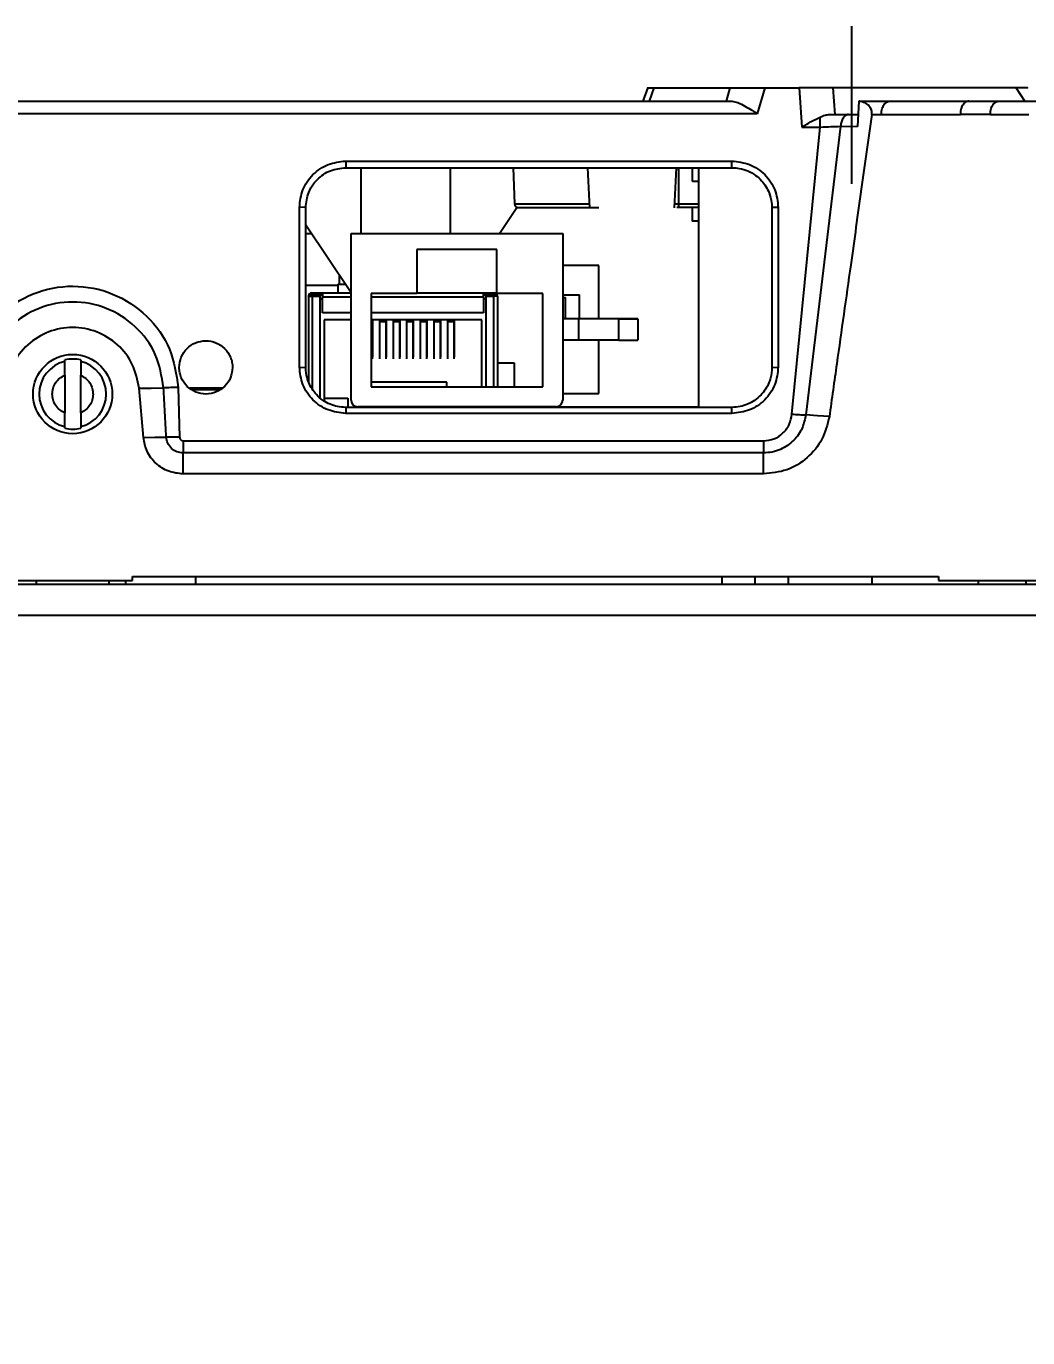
# Model space of a CAD drawing. Header units: millimetres. Extents: x 620 to 19791, y 2539 to 6969.
# Drawn here: x 5001.6 to 5076.8, y 3993.5 to 4092 of the extents above; entities that cross this region are included whole.
import ezdxf

# ---------------------------------------------------------------- set-up
doc = ezdxf.new("R2010")
doc.units = ezdxf.units.MM
doc.styles.get("Standard").update_dxf_attribs({"font": 'arial.ttf'})
doc.dimstyles.new('缩小5倍', dxfattribs={"dimtxt": 40, "dimasz": 20, "dimexe": 1, "dimexo": 0.2, "dimgap": 0, "dimtad": 1, "dimtoh": 1, "dimdec": 1, "dimzin": 9, "dimdsep": 46, "dimtxsty": 'Standard', "dimblk": '_FILLED', "dimcen": 0.2, "dimclrd": 256, "dimclre": 256, "dimclrt": 256, "dimadec": 1, "dimazin": 2, "dimtfac": 1, "dimtdec": 1, "dimtofl": 0, "dimtmove": 0, "dimatfit": 3, "dimldrblk": '_FILLED', "dimfxl": 1, "dimtolj": 1, "dimtzin": 0, "dimarcsym": 0})

# ---------------------------------------------------------------- blocks, each defined once
blk = doc.blocks.new('_FILLED')
at = {"color": 0, "linetype": 'ByBlock'}
blk.add_solid([(0, 0), (-1, 0.15), (-1, -0.15)], dxfattribs=at)
blk = doc.blocks.new('*D182')
at = {"lineweight": -2, "transparency": 16777216}
for p, q in [((4780.094, 3825.903), (4780.094, 3930.656)), ((5230.094, 3825.903), (5230.094, 3930.656)), ((4800.094, 3929.656), (5210.094, 3929.656))]:
    blk.add_line(p, q, dxfattribs=at)
at = {"layer": 'Defpoints', "color": 0, "transparency": 16777216}
for p in [(5230.094, 3929.656), (4780.094, 3825.703), (5230.094, 3825.703)]:
    blk.add_point(p, dxfattribs=at)
at = {"lineweight": -2, "transparency": 16777216, "xscale": 20, "yscale": 20, "zscale": 20, "rotation": 180}
blk.add_blockref('_FILLED', (4780.094, 3929.656), dxfattribs=at)
at = {"lineweight": -2, "transparency": 16777216, "xscale": 20, "yscale": 20, "zscale": 20}
blk.add_blockref('_FILLED', (5230.094, 3929.656), dxfattribs=at)
at = {"transparency": 16777216, "insert": (5005.094, 3955.55), "char_height": 40, "attachment_point": 5}
blk.add_mtext('\\A1;450mm [1\'-5 3/4"]', dxfattribs=at)

msp = doc.modelspace()

# ---------------------------------------------------------------- linework, layer by layer
at = {"color": 4}
msp.add_line((5063.59427, 4080.18017), (5063.59427, 4092.01192), dxfattribs=at)
at = {"color": 7, "linetype": 'Continuous', "lineweight": 25}
for p, q in [((5048.27675, 4087.40395), (5047.89704, 4086.39038)), ((5048.27697, 4087.40454), (5048.27675, 4087.40395)), ((5048.73988, 4087.38887), (5048.36525, 4086.38887)), ((5048.73988, 4087.38887), (5054.4323, 4087.38887)), ((5054.4323, 4087.38887), (5054.14797, 4086.38887)), ((5057.05237, 4087.38887), (5056.49861, 4085.44121)), ((5057.05237, 4087.38887), (5059.64225, 4087.38887)), ((5059.64225, 4087.38887), (5059.8497, 4084.44119)), ((5062.17025, 4087.38887), (5062.31099, 4085.38887)), ((5075.94296, 4087.38887), (5062.17025, 4087.38887)), ((5076.58767, 4086.38887), (5075.94296, 4087.38887)), ((4955.68099, 4086.38887), (5054.50753, 4086.38887)), ((5064.11953, 4086.38095), (5064.02035, 4084.48391)), ((5064.19961, 4086.38887), (5064.11953, 4086.38094)), ((5064.19961, 4086.38887), (5066.45242, 4086.38887)), ((5066.45242, 4086.38887), (5072.38087, 4086.38887)), ((5072.38087, 4086.38887), (5074.63368, 4086.38887)), ((5074.63368, 4086.38887), (5079.09427, 4086.38887)), ((5056.49861, 4085.44121), (4953.68991, 4085.44121)), ((5062.74458, 4084.49803), (5060.13473, 4062.81899)), ((5062.74433, 4084.49807), (5064.02015, 4084.48395)), ((5063.34228, 4085.38887), (5064.06804, 4085.38887)), ((5065.09439, 4085.38886), (5065.81535, 4085.38887)), ((5065.81535, 4085.38887), (5071.7438, 4085.38887)), ((5073.9966, 4085.38887), (5071.7438, 4085.38887)), ((5073.9966, 4085.38887), (5076.89426, 4085.38887)), ((5059.09529, 4062.88575), (5061.22578, 4084.44121)), ((5059.8497, 4084.44119), (5061.22578, 4084.44121)), ((5025.59472, 4081.88816), (5025.59407, 4081.38885)), ((5025.59472, 4081.88825), (5054.5939, 4081.88834)), ((5054.59447, 4081.38886), (5054.5939, 4081.88826)), ((5025.59407, 4081.38882), (5054.59447, 4081.38883)), ((5026.74016, 4081.38882), (5026.74016, 4076.43887)), ((5033.44836, 4081.38883), (5033.44836, 4076.43887)), ((5038.1641, 4081.38883), (5038.25876, 4078.6784)), ((5043.75149, 4081.38883), (5043.90889, 4078.38537)), ((5050.27963, 4078.38537), (5050.43704, 4081.38883)), ((5051.59427, 4081.38883), (5051.59427, 4080.38625)), ((5052.09426, 4081.38883), (5052.09426, 4063.38891)), ((5050.59427, 4078.38887), (5050.59427, 4078.6784)), ((5022.59427, 4078.38867), (5022.11985, 4078.41203)), ((5022.12004, 4066.41583), (5022.1199, 4078.41204)), ((5022.59422, 4066.38908), (5022.59425, 4078.38867)), ((5037.14837, 4076.43887), (5038.44836, 4078.38887)), ((5050.59427, 4078.38887), (5050.45482, 4078.38887)), ((5051.59427, 4078.38887), (5051.59427, 4077.38503)), ((5058.06858, 4078.41155), (5057.59428, 4078.38877)), ((5057.59429, 4078.38877), (5057.59429, 4066.38896)), ((5058.06852, 4078.41156), (5058.0686, 4066.41557)), ((5022.59425, 4077.10774), (5025.99427, 4072.00772)), ((5022.59427, 4076.43887), (5022.59427, 4077.10772)), ((5022.59424, 4076.43887), (5023.04016, 4076.43887)), ((5025.99427, 4063.93887), (5025.99427, 4076.43887)), ((5025.99427, 4076.43887), (5041.89427, 4076.43887)), ((5041.89427, 4076.43887), (5041.89427, 4063.93887)), ((5036.94427, 4075.23887), (5030.94427, 4075.23887)), ((5030.94427, 4075.23887), (5030.94427, 4071.93887)), ((5036.94427, 4071.93887), (5036.94427, 4075.23887)), ((5044.59807, 4074.03887), (5041.89427, 4074.03887)), ((5044.59807, 4070.03887), (5044.59807, 4074.03887)), ((5025.09427, 4073.35772), (5025.09427, 4072.63887)), ((5024.99426, 4072.53887), (5022.59424, 4072.53887)), ((5022.79426, 4071.74076), (5022.79439, 4071.74693)), ((5022.79426, 4071.73887), (5023.09426, 4071.73887)), ((5022.79426, 4071.73887), (5022.79426, 4065.31367)), ((5022.79439, 4071.74693), (5022.79478, 4071.75491)), ((5023.04427, 4071.98887), (5023.84427, 4071.98887)), ((5023.04427, 4071.83887), (5023.84427, 4071.83887)), ((5023.09426, 4071.73887), (5023.64426, 4071.73887)), ((5023.64426, 4071.73887), (5023.64426, 4064.13291)), ((5023.84427, 4071.98887), (5025.99427, 4071.98887)), ((5023.84427, 4071.98887), (5023.84427, 4071.83887)), ((5023.84427, 4071.83574), (5023.84427, 4071.68887)), ((5023.84427, 4070.47887), (5023.84427, 4071.68887)), ((5024.99426, 4072.63887), (5024.99426, 4071.98887)), ((5024.99426, 4072.63887), (5025.5735, 4072.63887)), ((5027.49426, 4071.93887), (5027.49426, 4064.93887)), ((5030.94427, 4071.93887), (5027.49426, 4071.93887)), ((5030.94427, 4071.98887), (5035.94426, 4071.98887)), ((5035.94426, 4071.68887), (5035.94426, 4071.98887)), ((5035.94426, 4071.98887), (5036.74426, 4071.98887)), ((5035.94426, 4071.83887), (5036.74426, 4071.83887)), ((5035.94426, 4071.68887), (5035.94426, 4070.47887)), ((5036.11928, 4071.98887), (5036.55982, 4071.98887)), ((5036.14427, 4064.93887), (5036.14427, 4071.73887)), ((5036.14427, 4071.73887), (5036.69427, 4071.73887)), ((5036.99426, 4071.73887), (5036.69427, 4071.73887)), ((5040.39426, 4071.93887), (5036.94427, 4071.93887)), ((5036.99426, 4071.73887), (5036.99426, 4064.93887)), ((5040.39426, 4064.93887), (5040.39426, 4071.93887)), ((5041.89427, 4071.83887), (5043.15426, 4071.83887)), ((5043.15426, 4070.03887), (5043.15426, 4071.83887)), ((5041.89427, 4071.63887), (5042.09427, 4071.63887)), ((5042.09427, 4070.03887), (5042.09427, 4071.63887)), ((5025.99427, 4070.47887), (5023.84427, 4070.47887)), ((5025.99427, 4069.96887), (5023.98426, 4069.96887)), ((5023.98426, 4069.96887), (5023.98426, 4063.86767)), ((5035.94426, 4070.47887), (5027.49426, 4070.47887)), ((5035.80427, 4069.96887), (5027.49426, 4069.96887)), ((5027.58526, 4069.96887), (5027.58526, 4069.8405)), ((5027.58526, 4069.8405), (5027.58526, 4067.03848)), ((5027.61027, 4069.96887), (5027.61027, 4067.16887)), ((5028.13026, 4069.96887), (5028.13026, 4067.16887)), ((5028.15526, 4069.96887), (5028.15526, 4069.8405)), ((5028.15526, 4069.8405), (5028.60526, 4069.8405)), ((5028.15526, 4067.03848), (5028.15526, 4069.8405)), ((5028.60526, 4069.96887), (5028.60526, 4069.8405)), ((5028.60526, 4069.8405), (5028.60526, 4067.03848)), ((5028.63027, 4069.96887), (5028.63027, 4067.16887)), ((5029.15026, 4069.96887), (5029.15026, 4067.16887)), ((5029.17526, 4069.96887), (5029.17526, 4069.8405)), ((5029.17526, 4069.8405), (5029.62526, 4069.8405)), ((5029.17526, 4067.03848), (5029.17526, 4069.8405)), ((5029.62526, 4069.8405), (5029.62526, 4069.96887)), ((5029.62526, 4069.8405), (5029.62526, 4067.03848)), ((5029.65027, 4069.96887), (5029.65027, 4067.16887)), ((5030.17026, 4069.96887), (5030.17026, 4067.16887)), ((5030.19526, 4069.96887), (5030.19526, 4069.8405)), ((5030.19526, 4069.8405), (5030.64526, 4069.8405)), ((5030.19526, 4067.03848), (5030.19526, 4069.8405)), ((5030.64526, 4069.8405), (5030.64526, 4069.96887)), ((5030.64526, 4069.8405), (5030.64526, 4067.03848)), ((5030.67027, 4069.96887), (5030.67027, 4067.16887)), ((5031.19027, 4069.96887), (5031.19027, 4067.16887)), ((5031.21526, 4069.96887), (5031.21526, 4069.8405)), ((5031.21526, 4069.8405), (5031.66526, 4069.8405)), ((5031.21526, 4067.03848), (5031.21526, 4069.8405)), ((5031.66526, 4069.96887), (5031.66526, 4069.8405)), ((5031.66526, 4069.8405), (5031.66526, 4067.03848)), ((5031.69027, 4069.96887), (5031.69027, 4067.16887)), ((5032.21027, 4069.96887), (5032.21027, 4067.16887)), ((5032.23526, 4069.96887), (5032.23526, 4069.8405)), ((5032.23526, 4069.8405), (5032.68526, 4069.8405)), ((5032.23526, 4067.03848), (5032.23526, 4069.8405)), ((5032.68526, 4069.96887), (5032.68526, 4069.8405)), ((5032.68526, 4069.8405), (5032.68526, 4067.03848)), ((5032.71026, 4069.96887), (5032.71026, 4067.16887)), ((5033.23027, 4069.96887), (5033.23027, 4067.16887)), ((5033.25526, 4069.96887), (5033.25526, 4069.8405)), ((5033.25526, 4069.8405), (5033.70526, 4069.8405)), ((5033.25526, 4067.03848), (5033.25526, 4069.8405)), ((5033.70526, 4069.96887), (5033.70526, 4069.8405)), ((5033.70526, 4069.8405), (5033.70526, 4067.03848)), ((5033.73026, 4069.96887), (5033.73026, 4067.16887)), ((5035.80427, 4064.93887), (5035.80427, 4069.96887)), ((5043.09426, 4070.03887), (5041.89427, 4070.03887)), ((5043.09426, 4068.43887), (5043.09426, 4070.03887)), ((5046.09426, 4070.03887), (5043.09426, 4070.03887)), ((5046.09426, 4070.03887), (5047.52197, 4070.03887)), ((5047.52197, 4070.03887), (5046.09426, 4070.03887)), ((5046.09426, 4068.43887), (5046.09426, 4070.03887)), ((5047.52197, 4070.03887), (5047.52197, 4068.43887)), ((5043.09426, 4068.43887), (5041.89427, 4068.43887)), ((5046.09426, 4068.43887), (5043.09426, 4068.43887)), ((5044.59807, 4064.43887), (5044.59807, 4068.43887)), ((5046.09426, 4068.43887), (5047.52197, 4068.43887)), ((5046.09426, 4068.43887), (5047.52197, 4068.43887)), ((5004.49426, 4066.83379), (5004.49426, 4066.95172)), ((5005.69427, 4066.95172), (5005.69427, 4066.83379)), ((5027.58526, 4067.16887), (5027.61027, 4067.16887)), ((5028.13026, 4067.16887), (5028.15526, 4067.16887)), ((5028.60526, 4067.16887), (5028.63027, 4067.16887)), ((5029.15026, 4067.16887), (5029.17526, 4067.16887)), ((5029.62526, 4067.16887), (5029.65027, 4067.16887)), ((5030.17026, 4067.16887), (5030.19526, 4067.16887)), ((5030.64526, 4067.16887), (5030.67027, 4067.16887)), ((5031.19027, 4067.16887), (5031.21526, 4067.16887)), ((5031.66526, 4067.16887), (5031.69027, 4067.16887)), ((5032.21027, 4067.16887), (5032.23526, 4067.16887)), ((5032.68526, 4067.16887), (5032.71026, 4067.16887)), ((5033.23027, 4067.16887), (5033.25526, 4067.16887)), ((5033.70526, 4067.16887), (5033.73026, 4067.16887)), ((5004.49426, 4065.79832), (5004.49426, 4062.97943)), ((5005.69427, 4062.97943), (5005.69427, 4065.79832)), ((5022.11996, 4066.41582), (5022.59424, 4066.38908)), ((5036.99426, 4066.73887), (5038.24426, 4066.73887)), ((5038.24426, 4066.73887), (5038.24426, 4064.93887)), ((5057.59426, 4066.38896), (5058.06869, 4066.41556)), ((5010.39871, 4061.1274), (5010.07522, 4064.82476)), ((5013.01586, 4064.88742), (5013.12074, 4061.1528)), ((5016.30604, 4064.83887), (5013.88123, 4064.83887)), ((5033.19427, 4065.27887), (5027.49426, 4065.27887)), ((5027.49426, 4064.93887), (5040.39426, 4064.93887)), ((5033.19427, 4064.93887), (5033.19427, 4065.27887)), ((5014.0327, 4064.73887), (5016.15695, 4064.73887)), ((5023.98426, 4064.08887), (5025.74427, 4064.08887)), ((5025.74427, 4064.08887), (5025.74427, 4063.38889)), ((5041.89427, 4064.43887), (5044.59807, 4064.43887)), ((5054.59448, 4063.38891), (5025.59407, 4063.38889)), ((5025.59407, 4063.38887), (5025.59442, 4062.93915)), ((5054.59401, 4062.93916), (5025.59442, 4062.93907)), ((5041.39426, 4063.43887), (5026.49426, 4063.43887)), ((5026.59426, 4063.43887), (5026.59426, 4063.3889)), ((5033.19427, 4063.3889), (5033.19427, 4063.43887)), ((5034.04426, 4063.3889), (5034.04426, 4063.43887)), ((5035.80427, 4063.3889), (5035.80427, 4063.43887)), ((5036.99426, 4063.43887), (5036.99426, 4063.3889)), ((5041.39426, 4063.43887), (5044.09426, 4063.43887)), ((5044.09426, 4063.43887), (5047.09427, 4063.43887)), ((5047.09427, 4063.43887), (5050.09426, 4063.43887)), ((5050.09426, 4063.43887), (5052.09426, 4063.43887)), ((5054.59401, 4062.93923), (5054.59448, 4063.38888)), ((5004.49426, 4061.82603), (5004.49426, 4061.94395)), ((5005.69427, 4061.94395), (5005.69427, 4061.82603)), ((5013.3873, 4060.88007), (5013.3873, 4059.9674)), ((5013.3873, 4060.88007), (5056.95328, 4060.88007)), ((5056.95328, 4060.88007), (5056.95326, 4059.9674)), ((5013.38729, 4058.38887), (5013.3873, 4059.9674)), ((5056.95326, 4059.9674), (5013.3873, 4059.9674)), ((5056.95334, 4058.38886), (5056.95326, 4059.9674)), ((5056.95334, 4058.38886), (5013.38729, 4058.38886)), ((5080.09426, 4050.08887), (4930.09427, 4050.08887)), ((5000.59427, 4050.38887), (5009.59426, 4050.38887)), ((5002.34426, 4050.38887), (5002.34426, 4050.08887)), ((5007.84426, 4050.08887), (5007.84426, 4050.38887)), ((5009.09426, 4050.08887), (5009.09426, 4050.38887)), ((5009.59426, 4050.68887), (5070.09427, 4050.68887)), ((5009.59426, 4050.38887), (5009.59426, 4050.68887)), ((5014.34427, 4050.08887), (5014.34427, 4050.68887)), ((5053.84427, 4050.68887), (5053.84427, 4050.08887)), ((5056.34427, 4050.08887), (5056.34427, 4050.68887)), ((5058.84426, 4050.08887), (5058.84426, 4050.68887)), ((5065.09426, 4050.68887), (5065.09426, 4050.08887)), ((5070.09427, 4050.68887), (5070.09427, 4050.38887)), ((5070.09427, 4050.38887), (5079.59426, 4050.38887)), ((5073.09426, 4050.08887), (5073.09426, 4050.38887)), ((5076.66426, 4050.38887), (5076.66426, 4050.08887)), ((4930.09427, 4047.78887), (5080.09426, 4047.78887))]:
    msp.add_line(p, q, dxfattribs=at)
at = {"color": 8, "linetype": 'Continuous', "lineweight": 25}
for p, q in [((5050.59427, 4078.6784), (5050.59427, 4081.38883)), ((5038.25876, 4078.6784), (5043.89354, 4078.6784)), ((5050.29499, 4078.6784), (5050.59427, 4078.6784)), ((5050.59427, 4078.6784), (5052.09426, 4078.6784)), ((5023.09426, 4064.81929), (5023.09426, 4071.73887)), ((5023.39427, 4071.83887), (5023.39427, 4071.73887)), ((5023.84427, 4071.68887), (5025.99427, 4071.68887)), ((5027.49426, 4071.68887), (5035.94426, 4071.68887)), ((5036.39426, 4071.73887), (5036.39426, 4071.83887)), ((5036.69427, 4071.73887), (5036.69427, 4064.93887)), ((5023.64426, 4071.53887), (5023.84427, 4071.53887)), ((5035.94426, 4071.53887), (5036.14427, 4071.53887)), ((5027.49426, 4069.8405), (5027.58526, 4069.8405)), ((5036.69427, 4063.43887), (5036.69427, 4063.3889))]:
    msp.add_line(p, q, dxfattribs=at)
at = {"color": 7, "linetype": 'Continuous', "lineweight": 25, "flags": 128}
for points in [[(5010.07521, 4064.82476), (5010.99737, 4064.84412), (5011.91952, 4064.86346)], [(5061.90522, 4062.69306), (5061.01997, 4062.75601), (5060.13473, 4062.81899)], [(5010.3987, 4061.12739), (5011.25913, 4061.14125), (5012.11957, 4061.1551)]]:
    msp.add_lwpolyline(points, dxfattribs=at)
at = {"color": 7, "linetype": 'Continuous', "lineweight": 25}
msp.add_circle((5005.09426, 4064.38887), 2.975, dxfattribs=at)
for centre, radius, start, end in [((5038.55857, 4078.68887), 0.3, 182.0000003, 270), ((5023.04426, 4071.73887), 0.25, 90, 180), ((5023.04426, 4071.73887), 0.1, 90, 180), ((5023.39426, 4071.53887), 0.3, 90, 138.1896851), ((5036.39426, 4071.53887), 0.3, 41.8103149, 90), ((5036.74426, 4071.73887), 0.25, 0, 90), ((5036.74426, 4071.73887), 0.1, 0, 90), ((5005.09426, 4064.38887), 2.51746, 103.7883003, 256.2116997), ((5005.09426, 4064.38887), 2.63214, 76.8235225, 103.1764775), ((5005.09426, 4064.38887), 2.51746, 283.7883003, 76.2116997), ((5026.49426, 4063.93887), 0.5, 180, 270), ((5041.39426, 4063.93887), 0.5, 270, 0), ((5005.09426, 4064.38887), 2.63214, 256.8235225, 283.1764775)]:
    msp.add_arc(centre, radius, start, end, dxfattribs=at)
for points, knots in [([(5048.2755, 4087.38887), (5048.27405, 4087.38887), (5048.23847, 4087.38887), (5048.36309, 4087.38887), (5048.61366, 4087.38887), (5048.73988, 4087.38887)], [0, 0, 0, 0, 0.0205787, 0.50665488, 1, 1, 1, 1]), ([(5054.4323, 4087.38887), (5054.58348, 4087.38887), (5054.88809, 4087.38887), (5055.53275, 4087.38887), (5056.26255, 4087.38887), (5056.78881, 4087.38887), (5057.05237, 4087.38887)], [0, 0, 0, 0, 0.244036377, 0.49169317, 0.745425602, 1, 1, 1, 1]), ([(5062.17025, 4087.38887), (5062.02984, 4087.38901), (5061.74322, 4087.38929), (5061.14077, 4087.38989), (5060.42917, 4087.38934), (5059.90786, 4087.38903), (5059.64225, 4087.38887)], [0, 0, 0, 0, 0.23534461, 0.48040031, 0.7352563, 1, 1, 1, 1]), ([(5076.78532, 4087.38887), (5076.79018, 4087.38892), (5076.80427, 4087.38905), (5076.51507, 4087.38732), (5076.13881, 4087.38834), (5075.94296, 4087.38887)], [0, 0, 0, 0, 0.2013237, 0.58426391, 1, 1, 1, 1]), ([(5054.50753, 4086.38887), (5054.64148, 4086.37255), (5054.93399, 4086.33692), (5055.42882, 4086.10441), (5055.96121, 4085.79378), (5056.31859, 4085.55931), (5056.49861, 4085.44121)], [0, 0, 0, 0, 0.22341497, 0.48792385, 0.74205912, 1, 1, 1, 1]), ([(5065.09439, 4085.38886), (5065.09873, 4085.44283), (5065.10744, 4085.55127), (5065.07608, 4085.71471), (5065.01009, 4085.87145), (5064.86123, 4086.08025), (5064.56492, 4086.29672), (5064.2793, 4086.35073), (5064.11953, 4086.38094)], [0, 0, 0, 0, 0.08911254, 0.17904442, 0.27926871, 0.38988422, 0.65872211, 1, 1, 1, 1]), ([(5065.81535, 4085.38887), (5065.81787, 4085.46732), (5065.82274, 4085.61902), (5065.87902, 4085.88011), (5066.01044, 4086.13287), (5066.20789, 4086.34561), (5066.36646, 4086.37366), (5066.45242, 4086.38887)], [0, 0, 0, 0, 0.13692805, 0.26477566, 0.48944347, 0.72321391, 1, 1, 1, 1]), ([(5072.38087, 4086.38887), (5072.2949, 4086.37366), (5072.13633, 4086.34561), (5071.93888, 4086.13287), (5071.80746, 4085.88011), (5071.75118, 4085.61903), (5071.74631, 4085.46733), (5071.7438, 4085.38887)], [0, 0, 0, 0, 0.27678588, 0.51055616, 0.7352238, 0.86306127, 1, 1, 1, 1]), ([(5073.9966, 4085.38887), (5073.99913, 4085.46732), (5074.00401, 4085.61902), (5074.06025, 4085.88011), (5074.19169, 4086.13287), (5074.38913, 4086.34561), (5074.54771, 4086.37366), (5074.63368, 4086.38887)], [0, 0, 0, 0, 0.13692811, 0.26477357, 0.48944061, 0.72321025, 1, 1, 1, 1]), ([(5059.8497, 4084.44119), (5060.0991, 4084.59131), (5060.56708, 4084.873), (5061.01618, 4085.08956), (5061.22595, 4085.19071)], [0, 0, 0, 0, 0.53291848, 1, 1, 1, 1]), ([(5061.22578, 4084.44121), (5061.22578, 4084.51406), (5061.22578, 4084.65976), (5061.2258, 4084.86396), (5061.22581, 4085.04828), (5061.22582, 4085.14319), (5061.22583, 4085.19064)], [0, 0, 0, 0, 0.249998854, 0.499997836, 0.750002107, 1, 1, 1, 1]), ([(5061.22578, 4084.44121), (5061.49942, 4084.45286), (5062.04618, 4084.47615), (5062.51153, 4084.49081), (5062.74399, 4084.49814)], [0, 0, 0, 0, 0.50046943, 1, 1, 1, 1]), ([(5061.22595, 4085.19071), (5061.34955, 4085.24537), (5061.58745, 4085.35056), (5061.80454, 4085.37644), (5061.90884, 4085.38887)], [0, 0, 0, 0, 0.51956877, 1, 1, 1, 1]), ([(5065.09439, 4085.38886), (5064.83152, 4083.51433), (5064.3035, 4079.74899), (5063.42614, 4073.50734), (5062.62472, 4067.81678), (5062.09107, 4064.01665), (5061.9052, 4062.69306)], [0, 0, 0, 0, 0.2477713, 0.49769385, 0.82504602, 1, 1, 1, 1]), ([(5061.90884, 4085.38887), (5062.16577, 4085.38887), (5062.67965, 4085.38887), (5063.1214, 4085.38887), (5063.34228, 4085.38887)], [0, 0, 0, 0, 0.49999552, 1, 1, 1, 1]), ([(5063.34228, 4085.388), (5063.27026, 4085.37144), (5063.12561, 4085.33818), (5062.94109, 4085.13246), (5062.79759, 4084.85049), (5062.76203, 4084.61521), (5062.74433, 4084.49807)], [0, 0, 0, 0, 0.24897801, 0.50008091, 0.75108447, 1, 1, 1, 1]), ([(5022.1199, 4078.41204), (5022.17213, 4078.86001), (5022.27803, 4079.76842), (5023.07578, 4080.92899), (5024.23648, 4081.72806), (5025.14608, 4081.83534), (5025.59472, 4081.88825)], [0, 0, 0, 0, 0.24655671, 0.4999723, 0.75337372, 1, 1, 1, 1]), ([(5054.5939, 4081.88834), (5055.04248, 4081.83541), (5055.95198, 4081.72808), (5057.11258, 4080.92909), (5057.91056, 4079.76844), (5058.01634, 4078.85977), (5058.06852, 4078.41156)], [0, 0, 0, 0, 0.2465783, 0.49993956, 0.75333858, 1, 1, 1, 1]), ([(5022.59427, 4078.38867), (5022.63813, 4078.78205), (5022.70946, 4079.42191), (5023.11425, 4080.10982), (5023.62377, 4080.70106), (5024.41779, 4081.25502), (5025.2023, 4081.34429), (5025.59407, 4081.38887)], [0, 0, 0, 0, 0.25020371, 0.40696908, 0.50115468, 0.75088685, 1, 1, 1, 1]), ([(5054.59447, 4081.38887), (5054.78443, 4081.3783), (5055.19313, 4081.35557), (5055.79987, 4081.16104), (5056.36239, 4080.84071), (5056.94612, 4080.31593), (5057.382, 4079.61416), (5057.57454, 4078.89618), (5057.58928, 4078.51708), (5057.59426, 4078.38878)], [0, 0, 0, 0, 0.12098586, 0.260290016, 0.401762165, 0.531140512, 0.757926948, 0.918075249, 1, 1, 1, 1]), ([(5051.65803, 4080.38887), (5051.6438, 4080.38887), (5051.60841, 4080.38887), (5051.91245, 4080.38887), (5052.09426, 4080.38887)], [0, 0, 0, 0, 0.40200881, 1, 1, 1, 1]), ([(5038.55857, 4078.38887), (5038.6392, 4078.38887), (5038.76324, 4078.38887), (5039.51585, 4078.38887), (5040.29483, 4078.38887), (5041.26179, 4078.38887), (5042.66701, 4078.38887), (5043.835, 4078.38887), (5044.59427, 4078.38887)], [0, 0, 0, 0, 0.23945674, 0.36836112, 0.50000015, 0.63163917, 0.76054356, 1, 1, 1, 1]), ([(5052.09426, 4078.38887), (5051.99439, 4078.38887), (5051.51269, 4078.38887), (5051.00037, 4078.38887), (5050.59427, 4078.38887)], [0, 0, 0, 0, 0.20732989, 1, 1, 1, 1]), ([(5051.59427, 4077.38887), (5051.62034, 4077.38887), (5051.65444, 4077.38887), (5052.01046, 4077.38887), (5052.09426, 4077.38887)], [0, 0, 0, 0, 0.76460316, 1, 1, 1, 1]), ([(4997.17268, 4064.88749), (4997.31931, 4065.87631), (4997.61565, 4067.87471), (4999.45261, 4070.40794), (5002.05106, 4072.10201), (5005.11606, 4072.68337), (5008.17503, 4072.08565), (5010.7617, 4070.38198), (5012.57844, 4067.8541), (5012.87131, 4065.86782), (5013.01586, 4064.88742)], [0, 0, 0, 0, 0.12294045, 0.24846288, 0.37533724, 0.50077467, 0.62650027, 0.75301443, 0.87809162, 1, 1, 1, 1]), ([(5011.91952, 4064.86346), (5011.77578, 4065.72231), (5011.48881, 4067.43686), (5009.88399, 4069.56683), (5007.67717, 4070.97372), (5005.09427, 4071.46374), (5002.51137, 4070.97373), (5000.30455, 4069.56683), (4998.69972, 4067.43687), (4998.41274, 4065.72232), (4998.26899, 4064.86346)], [0, 0, 0, 0, 0.12554098, 0.25061967, 0.37538692, 0.49999964, 0.62461231, 0.74937946, 0.8744584, 1, 1, 1, 1]), ([(5010.07522, 4064.82476), (5009.9527, 4065.43969), (5009.70841, 4066.66581), (5008.53007, 4068.17189), (5006.93926, 4069.1598), (5005.09428, 4069.50331), (5003.24929, 4069.15979), (5001.65848, 4068.17189), (5000.48013, 4066.66581), (5000.23584, 4065.43968), (5000.11332, 4064.82475)], [0, 0, 0, 0, 0.12606438, 0.25136457, 0.37584034, 0.49999975, 0.62415816, 0.74863393, 0.87393483, 1, 1, 1, 1]), ([(5013.09439, 4066.38885), (5013.12449, 4066.65157), (5013.18444, 4067.1748), (5013.64569, 4067.83797), (5014.30261, 4068.28177), (5015.08615, 4068.44042), (5015.87029, 4068.2878), (5016.53986, 4067.84715), (5016.91054, 4067.29106), (5017.07268, 4066.78659), (5017.08695, 4066.5222), (5017.09415, 4066.38889)], [0, 0, 0, 0, 0.1254409, 0.24983013, 0.37360308, 0.49841297, 0.62313866, 0.74755846, 0.87324335, 0.93608891, 1, 1, 1, 1]), ([(5004.49426, 4065.79832), (5004.49426, 4065.92325), (5004.49426, 4066.17342), (5004.49426, 4066.49769), (5004.49426, 4066.7388), (5004.49426, 4066.80243), (5004.49426, 4066.83379)], [0, 0, 0, 0, 0.259321239, 0.519283593, 0.763134182, 1, 1, 1, 1]), ([(5005.69427, 4066.83379), (5005.69427, 4066.80376), (5005.69427, 4066.7437), (5005.69427, 4066.52441), (5005.69427, 4066.23546), (5005.69427, 4065.97818), (5005.69427, 4065.83051), (5005.69427, 4065.79832)], [0, 0, 0, 0, 0.2295665, 0.45902525, 0.69171507, 0.93279534, 1, 1, 1, 1]), ([(5004.49426, 4062.97943), (5004.3648, 4063.04774), (5004.10015, 4063.18739), (5003.79797, 4063.53289), (5003.60512, 4063.94444), (5003.54152, 4064.38887), (5003.60512, 4064.83331), (5003.79797, 4065.24485), (5004.10015, 4065.59035), (5004.3648, 4065.73), (5004.49426, 4065.79832)], [0, 0, 0, 0, 0.1222941, 0.2499984, 0.37770393, 0.50000013, 0.62229607, 0.7500016, 0.8777059, 1, 1, 1, 1]), ([(5005.69427, 4065.79832), (5005.82521, 4065.72913), (5006.09303, 4065.58763), (5006.39508, 4065.23648), (5006.5943, 4064.81833), (5006.61557, 4064.51617), (5006.62598, 4064.36844)], [0, 0, 0, 0, 0.244463995, 0.500000758, 0.755533765, 1, 1, 1, 1]), ([(5017.09415, 4066.38889), (5017.06405, 4066.12618), (5017.0041, 4065.60294), (5016.54284, 4064.93978), (5015.88592, 4064.49597), (5015.10238, 4064.33732), (5014.31824, 4064.48994), (5013.64866, 4064.93059), (5013.27798, 4065.48668), (5013.11584, 4065.99115), (5013.10158, 4066.25554), (5013.09439, 4066.38885)], [0, 0, 0, 0, 0.12544066, 0.24982953, 0.37360232, 0.49841197, 0.62313982, 0.7475593, 0.87324383, 0.93608927, 1, 1, 1, 1]), ([(5025.59442, 4062.93907), (5025.14579, 4062.99195), (5024.23623, 4063.09914), (5023.07587, 4063.89847), (5022.2779, 4065.05898), (5022.17219, 4065.96762), (5022.12004, 4066.41583)], [0, 0, 0, 0, 0.24660285, 0.49996065, 0.75333856, 1, 1, 1, 1]), ([(5025.59407, 4063.38887), (5025.38778, 4063.40117), (5024.98781, 4063.42501), (5024.41046, 4063.61235), (5023.86769, 4063.90793), (5023.27416, 4064.42014), (5022.93148, 4064.95496), (5022.75978, 4065.40091), (5022.63886, 4065.77184), (5022.6137, 4066.1201), (5022.59427, 4066.38908)], [0, 0, 0, 0, 0.13131446, 0.25460035, 0.38349072, 0.52340237, 0.75148432, 0.77836265, 0.82881686, 1, 1, 1, 1]), ([(5058.0686, 4066.41557), (5058.01643, 4065.96749), (5057.91065, 4065.05903), (5057.11281, 4063.8986), (5055.9524, 4063.09917), (5055.04272, 4062.99201), (5054.59401, 4062.93916)], [0, 0, 0, 0, 0.246595918, 0.499968775, 0.753350855, 1, 1, 1, 1]), ([(5057.59426, 4066.38897), (5057.57448, 4066.1177), (5057.54882, 4065.76599), (5057.42536, 4065.39102), (5057.25143, 4064.94475), (5056.90747, 4064.41261), (5056.31555, 4063.90461), (5055.77495, 4063.61117), (5055.19944, 4063.42485), (5054.80023, 4063.40111), (5054.59448, 4063.38887)], [0, 0, 0, 0, 0.17263112, 0.22382439, 0.25144946, 0.47876057, 0.61779804, 0.7458738, 0.86902759, 1, 1, 1, 1]), ([(5013.01586, 4064.88742), (5012.82591, 4064.88156), (5012.44601, 4064.86983), (5012.09502, 4064.86558), (5011.91952, 4064.86346)], [0, 0, 0, 0, 0.500002083, 1, 1, 1, 1]), ([(5012.11957, 4061.1551), (5012.08766, 4061.77264), (5012.02378, 4063.00891), (5011.9543, 4064.24488), (5011.91952, 4064.86346)], [0, 0, 0, 0, 0.499517595, 1, 1, 1, 1]), ([(5006.62598, 4064.36844), (5006.61222, 4064.22421), (5006.58411, 4063.92953), (5006.38283, 4063.52455), (5006.08449, 4063.18467), (5005.82249, 4063.04687), (5005.69427, 4062.97943)], [0, 0, 0, 0, 0.24471552, 0.49999859, 0.75528306, 1, 1, 1, 1]), ([(5004.49426, 4061.94395), (5004.49426, 4061.97399), (5004.49426, 4062.03404), (5004.49426, 4062.25333), (5004.49426, 4062.54228), (5004.49426, 4062.79956), (5004.49426, 4062.94723), (5004.49426, 4062.97943)], [0, 0, 0, 0, 0.22956654, 0.45902573, 0.69171503, 0.93279533, 1, 1, 1, 1]), ([(5005.69427, 4062.97943), (5005.69427, 4062.85449), (5005.69427, 4062.60432), (5005.69427, 4062.28006), (5005.69427, 4062.03894), (5005.69427, 4061.97531), (5005.69427, 4061.94395)], [0, 0, 0, 0, 0.25932128, 0.5192831, 0.76313415, 1, 1, 1, 1]), ([(5060.13473, 4062.81899), (5060.06514, 4062.48471), (5059.91918, 4061.78365), (5059.25441, 4060.84845), (5058.42225, 4060.2757), (5057.61541, 4060.00785), (5057.17664, 4059.98104), (5056.95326, 4059.9674)], [0, 0, 0, 0, 0.21828374, 0.45780194, 0.71789247, 0.85637864, 1, 1, 1, 1]), ([(5056.95328, 4060.88007), (5057.2243, 4060.91014), (5057.76575, 4060.97022), (5058.45539, 4061.43235), (5058.9527, 4062.09077), (5059.04786, 4062.62132), (5059.09529, 4062.88575)], [0, 0, 0, 0, 0.25134957, 0.50215728, 0.75187272, 1, 1, 1, 1]), ([(5059.09529, 4062.88575), (5059.2757, 4062.87258), (5059.63444, 4062.84639), (5059.96861, 4062.82809), (5060.13473, 4062.81899)], [0, 0, 0, 0, 0.50289253, 1, 1, 1, 1]), ([(5061.9052, 4062.69306), (5061.75955, 4062.11009), (5061.46865, 4060.94581), (5060.29737, 4059.54174), (5058.7442, 4058.57682), (5057.55078, 4058.45157), (5056.95334, 4058.38886)], [0, 0, 0, 0, 0.25037427, 0.50002924, 0.74970755, 1, 1, 1, 1]), ([(5013.38729, 4058.38887), (5013.01709, 4058.43005), (5012.27014, 4058.51314), (5011.30366, 4059.13906), (5010.61157, 4060.04586), (5010.46863, 4060.77215), (5010.39871, 4061.1274)], [0, 0, 0, 0, 0.24962106, 0.50365894, 0.75722489, 1, 1, 1, 1]), ([(5013.3873, 4059.96738), (5013.22806, 4059.98555), (5012.90971, 4060.02188), (5012.49946, 4060.28942), (5012.20539, 4060.68145), (5012.1482, 4060.99709), (5012.11957, 4061.1551)], [0, 0, 0, 0, 0.24993309, 0.49963989, 0.74952039, 1, 1, 1, 1]), ([(5013.1208, 4061.15293), (5012.96056, 4061.15139), (5012.61714, 4061.14808), (5012.29274, 4061.15267), (5012.11971, 4061.15512)], [0, 0, 0, 0, 0.46659542, 1, 1, 1, 1]), ([(5013.12074, 4061.1528), (5013.12442, 4061.12175), (5013.13229, 4061.05534), (5013.17732, 4060.97979), (5013.23073, 4060.92897), (5013.27993, 4060.90087), (5013.33296, 4060.88234), (5013.36931, 4060.88082), (5013.3873, 4060.88007)], [0, 0, 0, 0, 0.22098508, 0.47253104, 0.60506898, 0.74263328, 0.87254885, 1, 1, 1, 1])]:
    msp.add_open_spline(points, degree=3, knots=knots, dxfattribs=at)

# ---------------------------------------------------------------- dimensions: what is measured, and where the dimension line sits
dim = msp.add_linear_dim(base=(5230.09426, 3929.656), p1=(4780.09426, 3825.70281), p2=(5230.09426, 3825.70281), dimstyle='缩小5倍', override={"dimpost": 'mm'})
dim.commit()
dim.dimension.update_dxf_attribs({"geometry": '*D182', "text_midpoint": (5005.09426, 3929.656), "dimtype": 160})

doc.saveas('drawing.dxf')
